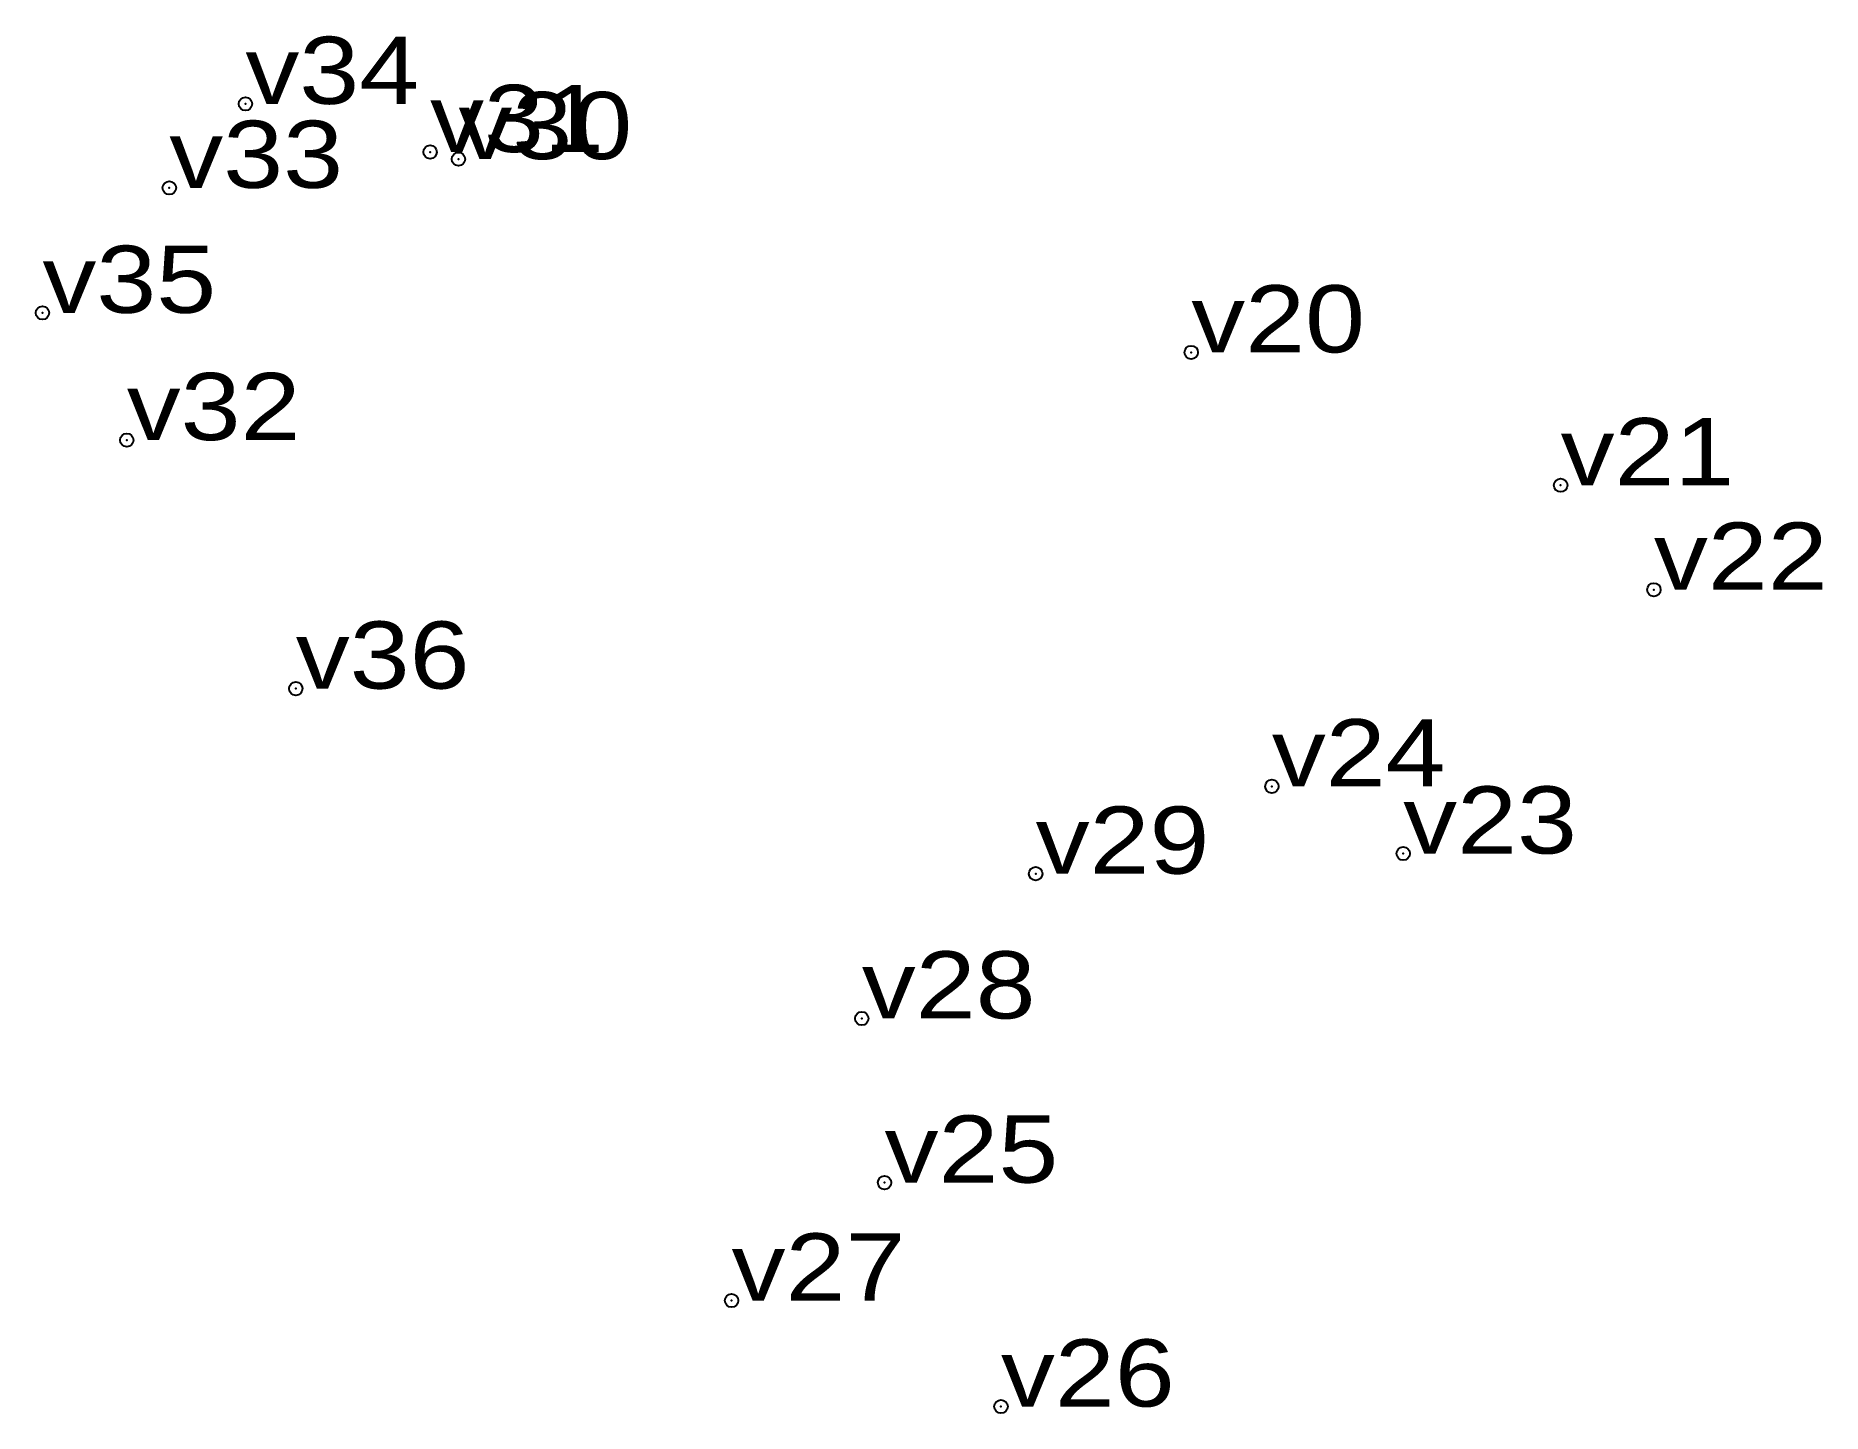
# Model space of a CAD drawing. Header units: metres. Extents: x 536814.6 to 536862.5, y 1838921.2 to 1838958.2.
import ezdxf

# ---------------------------------------------------------------- set-up
doc = ezdxf.new("R2010")
doc.units = ezdxf.units.M
doc.header["$LTSCALE"] = 0.72
doc.header["$PDMODE"] = 32
doc.header["$PDSIZE"] = 0.36
doc.layers.add('12', color=7, linetype='Continuous')
doc.layers.add('7', color=7, linetype='Continuous')

msp = doc.modelspace()

# ---------------------------------------------------------------- linework, layer by layer
at = {"layer": '7'}
for p in [(536820.27, 1838956.33), (536825.22, 1838955.04), (536825.98, 1838954.85), (536818.23, 1838954.08), (536814.83, 1838950.73), (536845.62, 1838949.67), (536817.09, 1838947.32), (536855.52, 1838946.11), (536858.02, 1838943.31), (536821.62, 1838940.66), (536847.78, 1838938.04), (536851.3, 1838936.24), (536841.45, 1838935.7), (536836.79, 1838931.82), (536837.4, 1838927.42), (536833.3, 1838924.26), (536840.52, 1838921.42)]:
    msp.add_point(p, dxfattribs=at)

# ---------------------------------------------------------------- texts
at = {"layer": '12', "width": 1.2}
for s, p in [('v34', (536820.27, 1838956.33)), ('v31', (536825.22, 1838955.04)), ('v30', (536825.98, 1838954.85)), ('v33', (536818.23, 1838954.08)), ('v35', (536814.83, 1838950.73)), ('v20', (536845.62, 1838949.67)), ('v32', (536817.09, 1838947.32)), ('v21', (536855.52, 1838946.11)), ('v22', (536858.02, 1838943.31)), ('v36', (536821.62, 1838940.66)), ('v24', (536847.78, 1838938.04)), ('v23', (536851.3, 1838936.24)), ('v29', (536841.45, 1838935.7)), ('v28', (536836.79, 1838931.82)), ('v25', (536837.4, 1838927.42)), ('v27', (536833.3, 1838924.26)), ('v26', (536840.52, 1838921.42))]:
    msp.add_text(s, height=1.8, dxfattribs=at).set_placement(p)

doc.saveas('drawing.dxf')
